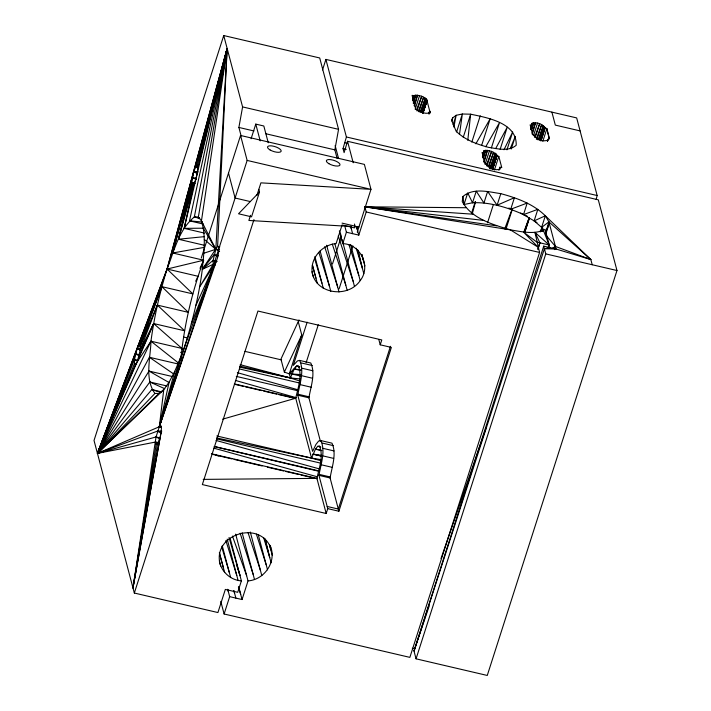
<?xml version="1.0" encoding="UTF-8"?>
<svg xmlns="http://www.w3.org/2000/svg" width="711" height="711" viewBox="0 0 711 711"><rect width="100%" height="100%" fill="white"/><g stroke="black" fill="none" stroke-linecap="round" stroke-linejoin="round"><path stroke-width="1.07" d="M241.127 135.925L238.887 127.447L242.593 106.917L227.147 48.481L217.602 246.362L218.73 246.984C218.997 253.178 217.69 259.702 214.304 264.963L180.603 357.491L174.826 371.258L169.129 382.136L163.761 389.646L158.962 393.476L154.927 393.45C144.369 378.856 150.563 357.9 150.963 341.2C154.243 316.742 159.708 292.594 167.076 269.042L227.147 48.481L223.734 35.55L319.71 57.964L338.56 129.331L334.854 149.861L337.094 158.331M219.583 251.445L215.833 249.294L201.444 220.917L198.36 217.033L194.325 217.006C178.71 229.689 174.168 251.107 167.076 269.042L97.443 453.405L159.317 426.742L160.837 425.534L161.468 427.933L160.97 433.026L132.966 587.864L156.047 436.945L159.317 426.742C174.666 374.626 195.561 323.558 202.324 269.282C203.737 253.285 206.332 236.567 201.444 220.917L227.147 48.481L167.076 269.042L97.443 453.405L155.549 442.038L158.642 442.757M320.83 440.571C325.771 451.387 320.759 464.221 318.955 475.375L327.744 508.632L338.889 511.227L330.1 477.97C331.904 466.825 336.916 453.991 331.975 443.166L320.83 440.571L318.626 441.06L315.906 444.491L312.618 451.378L297.776 395.209C299.58 384.056 304.592 371.231 299.651 360.406L297.491 360.886L293.288 365.365L307.143 322.172M320.403 441.264L308.921 397.813C310.725 386.66 315.737 373.835 310.796 363.01L299.651 360.406M217.602 246.362L219.672 246.886L217.602 246.362L202.324 269.282L213.176 264.341L214.304 264.963L199.631 286.924L213.176 264.341L213.104 260.404L215.833 249.294L227.147 48.481L195.578 167.263L193.748 171.627L172.684 252.992L203.639 260.226C192.041 292.079 184.033 325.371 180.878 359.153M198.36 217.033L227.147 48.481L197.738 168.445L197.24 173.537L184.149 228.355L204.439 233.092M467.794 140.325L470.655 114.195C487.435 117.75 517.039 122.825 516.204 145.275C508.658 151.87 497.487 148.679 488.573 147.373C476.877 144.253 464.941 139.889 456.133 131.251L452.152 121.643L452.614 117.928L456.133 115.298L462.346 114.009L470.655 114.195L463.243 137.33M592.21 264.741L590.841 259.568L545.328 215.789C533.25 203.933 516.861 197.951 500.802 193.659C488.581 191.863 473.242 187.482 462.888 196.538L462.248 201.64C471.74 218.766 492.839 224.534 510.374 229.857C521.59 231.635 534.565 234.977 545.097 229.369L549.23 245.002L548.217 248.175M530.637 129.491L531.988 125.278L531.561 123.59C535.89 121.483 542.271 123.812 545.079 127.571L540.947 140.938M459.466 134.539L462.346 114.009L456.622 131.891M227.742 589.339L229.671 596.645L242.06 599.542L248.023 580.914C264.652 579.732 277.121 561.326 270.198 545.666M312.022 271.62C315.266 294.301 348.088 298.584 360.184 280.614C371.391 266.581 360.477 244.051 342.746 243.66L339.36 230.871M160.97 433.026L132.966 587.864L156.18 444.437L155.549 442.038L158.58 443.104M132.966 587.864L157.709 443.22L159.531 438.865M160.171 437.914L156.047 436.945L97.443 453.405L134.548 363.499L134.477 359.562L137.214 348.452L161.895 286.675L192.85 293.901L167.076 269.042L203.639 260.226M161.779 431.097L157.487 431.106L97.443 453.405L137.445 361.197L140.183 350.088L157.353 305.108L188.308 312.342L161.895 286.675L138.974 345.528L137.214 348.452L140.023 350.07M453.876 127.082L456.133 115.298L453.094 124.763M199.667 218.25L194.325 217.006L227.147 48.481L197.098 166.054L197.738 168.445M203.399 224.081L189.517 220.837L227.147 48.481L195.801 179.376L193.97 183.74L178.452 239.234L204.075 245.215M169.129 382.136L159.317 426.742L161.379 427.231M204.333 236.656L178.452 239.234L191.81 182.558L193.748 171.627L198.049 171.618M178.452 239.234L192.45 184.949L191.81 182.558L194.912 183.278M520.674 213.024L534.139 220.881L545.328 215.789L548.928 221.885L590.841 259.568L556.1 249.028L543.719 246.139L414.006 651.063L416.059 658.821L487.266 675.45L616.979 270.527L598.298 199.835L347.528 141.285L344.106 152.625L343.04 148.599L346.399 136.983L325.896 59.404L576.665 117.91L597.16 195.534L596.165 199.427M451.787 121.119L452.614 117.928L451.938 120.035M472.317 213.647L475.526 201.862M414.584 105.832L417.481 95.238L421.694 96.225L426.547 99.069L427.018 100.766L423.001 113.191M484.209 162.037L487.399 150.385L491.603 151.363L496.465 154.216L496.936 155.913L492.554 169.591M532.263 134.441L535.454 122.781L532.086 133.304M174.826 371.258L159.317 426.742L161.433 427.08M413.322 103.619L415.686 95.203L417.481 95.238L414.113 105.752M483.231 158.766L485.604 150.341L487.399 150.385L483.693 161.957M531.588 130.113L533.659 122.745L531.304 130.104M412.815 100.704L414.344 95.478L415.686 95.203L413.331 102.562M482.422 156.891L484.262 150.625L485.604 150.341L483.249 157.709M530.788 128.247L532.317 123.021L530.637 128.282M180.603 357.491L159.317 426.742L163.761 389.646L97.443 453.405L135.499 353.82L139.623 354.78M223.734 35.55L94.021 440.473L134.335 593.036L217.922 612.553L225.334 589.419L237.714 592.307L241.385 580.86L230.142 538.307M201.266 258.102L240.549 135.472L364.387 164.392L370.973 189.339L357.251 232.186M251.09 138.743L255.782 124.114L263.825 125.998L268.26 142.769M207.852 283.058L247.144 160.428L240.549 135.472M250.53 215.282L248.868 220.454L351.225 226.489M256.84 195.587L260.91 182.851L370.973 189.339L247.144 160.428M259.515 191.952L251.543 216.828L238.54 213.789L259.515 191.952L258.831 189.366M134.335 593.036L253.96 219.601M322.527 69.927L325.896 59.404M300.673 374.581L289.297 373.862L284.356 372.066L280.943 359.135L299.011 319.932M298.336 322.03L301.757 334.961L289.297 373.862L290.372 377.941L299.704 381.025M332.499 263.923L341.244 236.63M548.145 248.148L549.23 245.002L534.93 232.355L539.578 252.449L409.865 657.373L224.116 614.002L229.671 596.645M342.746 243.66L346.408 232.213L345.048 227.04M306.121 362.699L318.288 324.776M354.451 224.018L355.011 226.142L354.46 227.875L342.071 224.987L336.107 243.606C320.51 244.78 307.614 261.532 313.382 276.792M339.094 288.879L352.878 245.837M346.408 232.213L358.797 235.11L366.209 211.967L364.841 206.794L465.847 207.728M412.664 100.731L414.344 95.478L412.611 99.94L413.944 95.781L412.087 95.345L415.819 109.476L417.677 109.912C421.028 112.285 426.182 114.595 430.084 112.462L427.018 100.766L422.787 113.325M415.171 109.263L419.552 95.594M416.975 110.943L421.694 96.225L416.682 109.707M418.975 111.796L423.694 97.069L418.344 111.52M420.992 111.725L425.365 98.047L420.121 112.462M422.165 112.738L426.547 99.069L421.819 112.436M423.072 112.649L427.107 100.029L422.912 112.382M428.653 113.929L429.657 110.774M338.889 511.227L391.361 347.412L380.216 344.808L381.78 339.947L257.942 311.036L202.351 484.573L326.189 513.493L327.744 508.632M390.455 346.301L338.312 509.058L327.167 506.454M471.82 142.12L480.245 115.831M481.747 145.044L490.172 118.755L475.872 143.8M474.708 202.333L464.007 204.501L467.714 192.93L472.539 202.733C491.745 202.013 510.285 208.341 527.473 216.357M482.582 155.878L484.262 150.625L483.507 151.185L483.933 152.883L482.582 157.087M472.539 202.733L476.246 191.17L483.942 202.991L487.648 191.419L497.096 205.23L514.435 197.676L510.729 209.238L508.916 207.976M485.089 164.41L489.461 150.732M491.381 147.924L499.469 122.683L485.764 146.742M471.517 213.407L475.241 201.773M486.893 166.09L491.603 151.363L486.591 164.854M488.892 166.943L493.612 152.216L488.253 166.667M490.235 168.969L495.283 153.194L489.657 168.64M491.745 168.942L496.465 154.216L491.372 168.614M492.643 168.845L497.025 155.167L492.483 168.56M500.153 149.319L507.227 127.233L495.674 148.581M494.412 170.018L498.793 156.349L496.936 155.913L492.581 169.369M498.909 170.364L499.922 167.209L501.779 167.645L498.793 156.349M506.952 149.834L512.684 131.953L503.992 149.763M487.533 222.827L493.292 204.848M511.262 149.008L515.306 136.388L510.196 148.635M497.096 205.23L500.802 193.659M533.472 135.757L537.516 123.136M505.885 229.386L512.32 209.301M535.276 137.445L539.658 123.767L534.645 137.259M536.947 139.338L541.666 124.612L536.307 139.072M538.956 139.267L543.337 125.598L538.085 140.005M540.138 140.289L544.519 126.611L539.791 139.987M541.035 140.191L545.079 127.571L546.848 128.753L549.487 138.752L548.154 139.205L547.461 141.276L548.154 139.205L548.057 140.005C543.719 142.111 537.347 139.783 534.53 136.023L534.628 135.286L532.77 134.85L530.13 124.843L531.988 125.278L530.593 129.402M542.804 141.373L546.848 128.753L544.99 128.318L540.973 140.734M524.771 232.453L529.491 217.717L524.629 232.497M543.684 230.844L541.622 227.36L534.139 220.881L537.845 209.31L523.492 214.633L527.198 203.062L510.729 209.238M545.328 215.789L541.622 227.36L548.928 221.885L556.1 249.028L544.404 248.726L414.006 651.063L429.231 605.888M542.44 231.457L543.106 229.369M539.942 242.833L537.907 249.179L539.942 242.833L534.93 232.355M545.568 234.746L549.274 223.174L548.785 223.058L548.928 221.885L545.746 232.524L549.274 223.174M416.059 658.821L545.772 253.898L543.719 246.139M554.402 249.614L555.424 246.441L546.27 235.581M482.538 157.007L483.933 152.883L482.076 152.447L485.053 163.743L486.911 164.179L486.822 164.916C489.63 168.676 496.011 171.004 500.34 168.898L499.922 167.209M195.934 305.375L214.304 264.963L159.317 426.742L216.073 262.03M540.884 139.934L545.079 127.571M440.998 558.606L485.88 428.546M524.131 232.23L529.304 217.655M161.895 286.675L140.111 346.15L140.183 350.088L153.656 323.558L184.611 330.784L157.353 305.108L140.111 346.15L138.974 345.528M239.598 367.16L290.372 377.941L294.274 369L296.514 366.174L298.327 365.774C302.539 375.995 297.927 387.868 295.732 398.222L311.551 458.097L321.15 460.781M326.189 513.493L316.91 478.379C319.106 468.025 323.718 456.151 319.506 445.93L317.693 446.33L315.453 449.165L311.551 458.097L216.482 437.923M523.776 232.213L529.197 217.646M504.703 228.969L512.071 209.212M191.392 323.816L214.304 264.963M541.702 231.199L542.902 228.142M158.962 393.476L97.443 453.405L134.477 359.562L138.609 360.53M154.927 393.45L97.443 453.405L135.685 364.13L150.963 341.2L181.918 348.434L153.656 323.558L139.16 355.838M137.445 361.197L153.656 323.558M200.004 268.296L202.28 263.248M284.356 372.066L301.757 334.961M195.676 281.245L198.04 276.268L167.076 269.042M161.45 391.814L151.843 389.566L97.443 453.405L150.963 341.2L178.621 363.134M540.404 231.848L542.306 227.893M539.96 231.706L542.013 227.796M166.925 385.993L149.843 382.003L97.443 453.405L149.39 357.278L178.221 364.005M97.443 453.405L149.017 371.08L172.497 376.563M218.25 255.613L214.118 254.654L202.324 269.282L213.104 260.404L217.228 261.364M299.775 366.849L296.514 366.174L289.297 373.862L294.274 369L300.877 369.88M197.64 167.743L195.578 167.263L197.098 166.054M192.45 184.949L193.97 183.74L184.149 228.355L203.968 228.195M156.18 444.437L157.709 443.22M552.1 248.486L555.424 246.441L590.841 259.568M203.888 253.205L215.833 249.294L219.05 249.517M222.659 419.161L295.732 398.222L234.354 383.887M544.404 248.726L549.914 247.588M204.013 247.419L172.684 252.992L191.81 182.558L194.85 183.616M203.195 479.383L316.91 478.379L211.38 453.734M354.531 226.685L358.931 226.942L356.78 226.436M473.33 214.215L364.841 206.794L510.374 229.857L538.209 247.277L523.527 232.106L536.849 242.104L549.23 245.002L543.462 230.586M140.423 348.674L137.214 348.452L140.307 349.181M219.37 560.855C221.023 571.511 230.613 580.292 241.385 580.86M189.517 220.837L202.528 222.072M239.767 366.121L290.372 377.941L300.042 378.919M483.978 220.454L364.841 206.794L496.74 225.849M313 454.142L321.585 456.098L313 454.142L321.754 455.378M195.578 167.263L197.694 167.592M321.319 459.715L311.551 458.097L216.793 435.976M320.901 450.099L315.453 449.165L321.87 450.658M194.325 217.006L199.631 218.108M317.693 446.33L320.892 447.041M580.087 130.895L555.318 125.109L551.896 112.125M242.593 106.917L338.56 129.331M346.399 136.983L597.16 195.534M344.888 142.813L347.057 143.311M343.04 148.599L346.284 149.354M238.887 127.447L253.978 130.975M265.843 133.748L334.854 149.861M197.88 172.586L193.748 171.627L197.56 173.884M366.209 211.967L539.578 252.449M545.772 253.898L616.979 270.527M196.44 178.425L192.308 177.466L196.12 179.448M250.174 201.542L235.092 198.022L228.507 173.075M342.071 223.121L355.011 226.142M204.27 239.411L215.833 249.294L218.935 250.014M215.237 264.821L213.176 264.341L215.246 264.856M301.117 362.912L312.262 365.516M183.58 337.041L187.891 338.045M244.957 351.376L281.574 359.926M296.514 366.174L299.731 366.92M301.695 368.165L312.84 370.76M294.274 369L300.7 370.502M301.348 375.639L312.493 378.243M291.821 373.986L300.38 375.986M180.541 352.292L182.691 352.798M239.536 368.982L299.98 383.105M300.086 384.624L311.24 387.228M236.301 376.395L297.829 390.757M298.051 394.232L309.205 396.836M297.776 395.209L308.921 397.813M235.697 384.562L243.251 386.331M245.411 386.828L261.604 390.615M263.763 391.112L276.721 394.143M278.881 394.649L295.074 398.427M135.685 364.13L134.548 363.499L136.619 363.988M322.296 443.069L333.441 445.673M322.874 448.321L334.019 450.925M322.527 455.804L333.672 458.408M216.535 438.829L321.443 463.323M321.265 464.79L332.41 467.385M161.61 432.066L157.487 431.106L161.29 433.372M214.331 446.472L319.132 470.949M319.23 474.388L330.384 476.992M318.955 475.375L330.1 477.97M212.545 454.365L231.937 458.897M234.097 459.404L262.11 465.945M267.505 467.198L283.662 470.975M285.822 471.482L298.753 474.504M300.904 475.001L317.07 478.779M412.291 648.236L414.362 648.716M214.207 446.561L318.706 471.26M134.548 363.499L136.628 364.023M215.557 455.173L218.766 455.991M181.474 349.172L183.607 349.732M240.194 364.69L290.372 377.941M216.028 440.447L319.683 468.984M213.86 448.161L317.479 476.841M237.35 372.644L298.087 389.824M235.439 380.429L296.354 397.716M151.843 389.566L161.13 392.596M213.104 260.404L216.046 261.71M134.477 359.562L137.427 360.877M149.843 382.003L164.828 388.73M156.047 436.945L159.851 438.936M149.017 371.08L169.245 382.634M214.118 254.654L217.815 256.778M135.499 353.82L140.12 356.469M534.139 220.881L536.947 222.57M149.39 357.278L173.68 373.977M270.74 547.737C258.92 518.639 210.065 535.783 220.739 566.018M203.444 228.489L215.833 249.294M232.453 536.085L246.655 575.741M227.573 589.383L228.302 591.472M338.249 235.945L353.091 281.209M332.277 244.06L345.795 285.147M248.015 532.548L260.448 570.444M324.66 246.744L337.645 286.862M349.012 244.851L358.815 275.441M256.36 534.085L266.172 564.676M236.336 564.125L240.016 575.688L229.031 537.498M240.14 533.179L253.152 574.381M318.839 252.352L329.424 286.186M225.858 540.529L236.772 575.421M356.451 226.747L357.429 229.937M350.585 226.365L351.234 228.489M356.22 248.228L362.406 268.403L357.98 250.103M263.568 537.463L269.762 557.637L265.327 539.338M238.407 586.939L240.691 594.369M233.848 590.797L234.497 592.921M314.662 258.706L321.95 283.2M221.699 546.875L229.306 572.426M312.369 265.354L315.951 278.179M219.415 553.522L223.307 567.414M548.528 245.953L549.061 247.988M347.528 141.285L353.207 162.757M335.139 145.559L338.525 158.375M356.584 226.729L358.797 235.11M364.885 265.95L361.819 254.378L363.517 260.786M357.615 250.245L363.774 273.575M350.674 226.356L352.603 233.661M378.856 339.645L380.216 344.808M350.639 244.495L360.184 280.614M340.409 233.19L341.538 237.456M342.098 239.589L354.46 286.382M334.801 243.526L347.164 290.319M326.642 245.242L339.005 292.034M320.119 250.974L330.793 291.359M314.902 256.52L323.318 288.373M312.573 265.372L317.319 283.351M255.782 124.114L260.208 140.894M269.451 544.679L272.233 555.184M264.679 538.414L271.122 562.81M258.271 534.796L267.532 569.849M250.299 532.024L261.808 575.617M242.149 532.761L254.511 579.554M235.661 534.13L248.023 580.914M227.191 539.142L238.141 580.594M238.718 586.895L242.06 599.542M222.25 545.755L230.666 577.599M233.937 590.788L235.865 598.093M219.361 552.474L224.667 572.577M220.774 601.364L224.116 614.002M269.469 544.679L270.864 550.012M546.848 128.753L549.203 138.689M462.888 196.538L464.007 204.501M430.182 111.663L429.515 113.76L430.182 111.663M328.891 163.69A7.146 2.542 17.8 0 0 339.947 165.076A7.146 2.542 17.8 0 0 330.686 159.646A7.146 2.542 17.8 0 0 328.891 163.69M270.064 149.95A7.146 2.542 17.8 0 0 281.121 151.336A7.146 2.542 17.8 0 0 271.86 145.906A7.146 2.542 17.8 0 0 270.064 149.95"/></g></svg>
